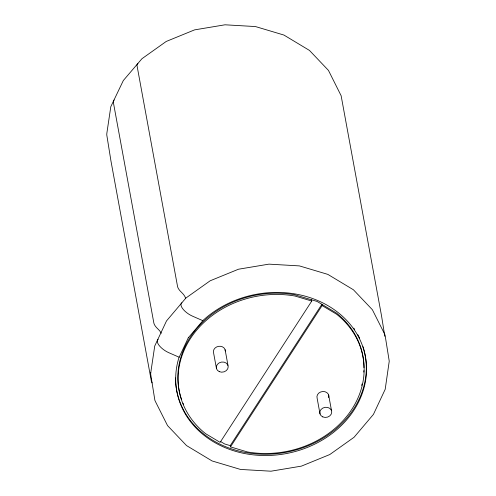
<?xml version="1.0" encoding="UTF-8"?>
<svg xmlns="http://www.w3.org/2000/svg" width="496" height="496" viewBox="0 0 496 496"><rect width="100%" height="100%" fill="white"/><g stroke="black" fill="none" stroke-linecap="round" stroke-linejoin="round"><path stroke-width="0.74" d="M311.767 301.047L220.119 442.364L205.586 433.665A93.471 79.007 -10.4 0 1 190.371 338.669A93.471 79.007 -10.4 0 1 294.86 296L311.767 301.047L311.531 299.789M230.473 446.89L230.243 445.631L321.885 304.308L322.115 305.573L230.473 446.89L247.38 451.937A93.471 79.007 -10.4 0 0 351.869 409.262A93.471 79.007 -10.4 0 0 336.654 314.272L322.115 305.573M230.243 445.631L224.676 443.97L220.491 441.465M202.876 320.689L192.522 316.163A11.985 5.003 33 0 1 181.821 302.796M179.174 357.232L168.826 352.706A11.985 5.003 33 0 1 158.125 339.338M152.092 382.9L151.398 381.381L110.943 160.933L106.758 134.825L106.863 133.17L110.8 106.708L123.318 80.538L141.93 58.733L166.228 41.453L194.568 29.878L225.01 24.8L255.483 26.561L283.91 35.049L309.473 50.425L328.457 70.401L341.13 95.728L381.591 316.169L384.815 336.313M328.637 394.965L331.526 410.707M320.019 413.968L317.13 398.22A5.989 5.065 -10.4 0 1 322.859 391.505A5.989 5.065 -10.4 0 1 328.65 397.594M225.11 349.711L227.999 365.459M216.492 368.72L213.602 352.972A5.989 5.065 -10.4 0 1 218.556 346.338A5.989 5.065 -10.4 0 1 225.32 351.019M161.281 333.244A13.435 5.611 33 0 0 157.697 328.767A11.985 5.003 33 0 1 153.847 322.989L113.386 102.542A11.985 5.003 33 0 1 114.198 100M363.872 370.593A93.471 79.007 -10.4 0 1 363.797 372.081M362.03 383.985A93.471 79.007 -10.4 0 1 361.665 385.454M183.576 404.593A93.471 79.007 -10.4 0 1 182.968 403.167M181.598 399.584A93.471 79.007 -10.4 0 1 204.222 320.745A93.471 79.007 -10.4 0 1 294.624 294.742L317.099 301.45L336.424 313.013A93.471 79.007 -10.4 0 1 363.928 367.641M362.967 346.623A95.871 81.034 -10.4 0 1 283.706 452.73A95.871 81.034 -10.4 0 1 175.466 377.902M353.784 328.141A95.871 81.034 -10.4 0 1 354.646 329.418M357.833 334.713A95.871 81.034 -10.4 0 1 359.588 338.142M185.709 298.704A13.435 5.611 33 0 0 181.393 292.225A11.985 5.003 33 0 1 177.543 286.44L137.088 65.999A11.985 5.003 33 0 1 137.894 63.457M150.79 372.508L150.685 374.158L154.87 400.272L155.558 401.791L167.543 425.599L186.527 445.575L212.09 460.951L240.517 469.439L270.99 471.2L301.432 466.122L329.772 454.547L354.07 437.267L373.432 414.396L385.2 389.292L389.242 361.175L385.057 335.067L384.369 333.548L372.384 309.74L353.4 289.763L327.837 274.387L299.41 265.899L268.937 264.139L238.495 269.216L210.155 280.792L185.857 298.065L166.495 320.943L154.727 346.047L150.79 372.508M188.3 337.77L178.851 357.92A95.871 81.034 -10.4 0 0 279.8 454.603A95.871 81.034 -10.4 0 0 357.449 334.862A95.871 81.034 -10.4 0 0 203.391 320.081L188.3 337.77M219.282 371.653A5.989 5.065 -10.4 0 0 228.21 366.761A5.989 5.065 -10.4 0 0 219.244 362.843A5.989 5.065 -10.4 0 0 219.282 371.653M322.809 416.907A5.989 5.065 -10.4 0 0 331.737 412.015A5.989 5.065 -10.4 0 0 322.772 408.096A5.989 5.065 -10.4 0 0 322.809 416.907"/></g></svg>
